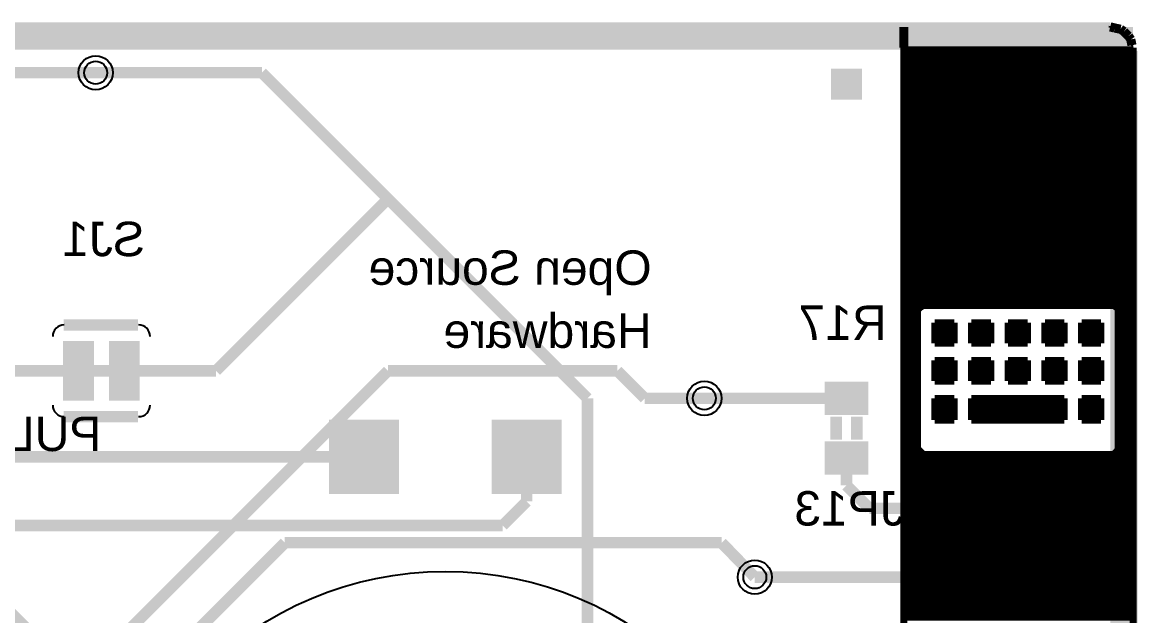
# Model space of a CAD drawing. Extents: x -38954 to -35245, y 27171 to 29112.
# Drawn here: x -36219 to -35246, y 28561 to 29079 of the extents above; entities that cross this region are included whole.
import ezdxf

# ---------------------------------------------------------------- set-up
doc = ezdxf.new("R2010")
doc.units = 9
for name, color, linetype, true_color in [('BoardOutline', 7, 'Continuous', 0xff00ff), ('BottomLayer', 7, 'Continuous', 0x0000ff), ('BottomPasterLayer', 7, 'Continuous', 0x800000), ('BottomSilkLayer', 7, 'Continuous', 0x808000), ('BottomSolderLayer', 7, 'Continuous', 0xaa00ff), ('Document', 7, 'Continuous', 0xffffff), ('Hole', 7, 'Continuous', 0x000000), ('Multi-Layer', 7, 'Continuous', 0xc0c0c0), ('TopLayer', 7, 'Continuous', 0xff0000), ('TopSilkLayer', 7, 'Continuous', 0xffff00)]:
    doc.layers.add(name, color=color, linetype=linetype, true_color=true_color)
doc.styles.get("Standard").update_dxf_attribs({"font": 'arial.ttf'})

msp = doc.modelspace()

# ---------------------------------------------------------------- hatches: boundary and pattern name
at = {"layer": 'BottomLayer'}
for points in [[(-35487.51, 29037.5), (-35512.51, 29037.5), (-35512.51, 29012.5), (-35487.51, 29012.5)], [(-36182.5, 28749.99), (-36157.5, 28749.99), (-36157.5, 28799.99), (-36182.5, 28799.99)], [(-36142.5, 28749.99), (-36117.5, 28749.99), (-36117.5, 28799.99), (-36142.5, 28799.99)], [(-35482.3, 28737.2), (-35482.3, 28764.8), (-35517.7, 28764.8), (-35517.7, 28737.2)], [(-35891.46, 28731.5), (-35950.56, 28731.5), (-35950.56, 28668.5), (-35891.46, 28668.5)], [(-35749.46, 28731.5), (-35808.56, 28731.5), (-35808.56, 28668.5), (-35749.46, 28668.5)], [(-35482.3, 28685.2), (-35482.3, 28712.8), (-35517.7, 28712.8), (-35517.7, 28685.2)], [(-35365.75, 28639.24), (-35334.25, 28639.24), (-35334.25, 28670.74), (-35365.75, 28670.74)], [(-35365.75, 28579.24), (-35334.25, 28579.24), (-35334.25, 28610.74), (-35365.75, 28610.74)]]:
    msp.add_hatch(color=256, dxfattribs=at).paths.add_polyline_path(points)
at = {"layer": 'BottomPasterLayer'}
for points in [[(-35487.51, 29037.5), (-35512.51, 29037.5), (-35512.51, 29012.5), (-35487.51, 29012.5)], [(-36182.5, 28749.99), (-36157.5, 28749.99), (-36157.5, 28799.99), (-36182.5, 28799.99)], [(-36142.5, 28749.99), (-36117.5, 28749.99), (-36117.5, 28799.99), (-36142.5, 28799.99)], [(-35482.3, 28737.2), (-35482.3, 28764.8), (-35517.7, 28764.8), (-35517.7, 28737.2)], [(-35891.46, 28731.5), (-35950.56, 28731.5), (-35950.56, 28668.5), (-35891.46, 28668.5)], [(-35749.46, 28731.5), (-35808.56, 28731.5), (-35808.56, 28668.5), (-35749.46, 28668.5)], [(-35482.3, 28685.2), (-35482.3, 28712.8), (-35517.7, 28712.8), (-35517.7, 28685.2)], [(-35365.75, 28639.24), (-35334.25, 28639.24), (-35334.25, 28670.74), (-35365.75, 28670.74)], [(-35365.75, 28579.24), (-35334.25, 28579.24), (-35334.25, 28610.74), (-35365.75, 28610.74)]]:
    msp.add_hatch(color=256, dxfattribs=at).paths.add_polyline_path(points)
at = {"layer": 'BottomSolderLayer'}
for points in [[(-35486.51, 29038.5), (-35513.51, 29038.5), (-35513.51, 29011.5), (-35486.51, 29011.5)], [(-36183.5, 28748.99), (-36156.5, 28748.99), (-36156.5, 28800.99), (-36183.5, 28800.99)], [(-36143.5, 28748.99), (-36116.5, 28748.99), (-36116.5, 28800.99), (-36143.5, 28800.99)], [(-35481.02, 28736.42), (-35481.02, 28765.58), (-35518.98, 28765.58), (-35518.98, 28736.42)], [(-35890.46, 28732.5), (-35951.56, 28732.5), (-35951.56, 28667.5), (-35890.46, 28667.5)], [(-35748.46, 28732.5), (-35809.56, 28732.5), (-35809.56, 28667.5), (-35748.46, 28667.5)], [(-35481.02, 28684.42), (-35481.02, 28713.58), (-35518.98, 28713.58), (-35518.98, 28684.42)], [(-35366.75, 28638.24), (-35333.25, 28638.24), (-35333.25, 28671.74), (-35366.75, 28671.74)], [(-35366.75, 28578.24), (-35333.25, 28578.24), (-35333.25, 28611.74), (-35366.75, 28611.74)]]:
    msp.add_hatch(color=256, dxfattribs=at).paths.add_polyline_path(points)
at = {"layer": 'TopSilkLayer'}
for points in [[(-38950, 29075), (-35250, 29075), (-35250, 29055), (-38950, 29055), (-38950, 29075)], [(-35270, 29075), (-35250, 29075), (-35250, 27525), (-35270, 27525), (-35270, 29075)]]:
    msp.add_hatch(color=256, dxfattribs=at).paths.add_polyline_path(points)

# ---------------------------------------------------------------- linework, layer by layer
at = {"layer": 'BoardOutline', "const_width": 8}
for points in [[(-38929, 29075), (-35271, 29075)], [(-35250, 29054), (-35250, 27196)]]:
    msp.add_lwpolyline(points, dxfattribs=at)
at = {"layer": 'BoardOutline'}
msp.add_arc((-35271.22, 29053.78), 21.21, 360, 90, dxfattribs=at)
at = {"layer": 'BottomLayer', "const_width": 10}
for points in [[(-36010, 29035), (-36155, 29035)], [(-35900, 28925), (-36010, 29035)], [(-36050, 28775), (-35900, 28925)], [(-35726, 28751), (-35900, 28925)], [(-36415, 28775), (-36170, 28775)], [(-36165, 28774.99), (-36135, 28774.99)], [(-36130, 28775), (-36050, 28775)], [(-35726, 28425), (-35726, 28751)], [(-35500, 28751), (-35624, 28751)], [(-36465, 28700), (-35921, 28700)], [(-35779, 28700), (-35779, 28661)], [(-35500, 28675), (-35500, 28699)], [(-35480, 28655), (-35500, 28675)], [(-35779, 28661), (-35800, 28640)], [(-35350, 28655), (-35480, 28655)], [(-35800, 28640), (-36435, 28640)], [(-35350, 28595), (-35580, 28595)]]:
    msp.add_lwpolyline(points, dxfattribs=at)
at = {"layer": 'BottomSilkLayer'}
for points, const_width in [([(-35270, 29075), (-35450, 29075)], 8), ([(-35450, 29075), (-35450, 29071)], 8), ([(-35450, 29071), (-35450, 29063)], 8), ([(-35258, 29071), (-35450, 29071)], 8), ([(-35266, 29074), (-35270, 29075)], 8), ([(-35261, 29073), (-35266, 29074)], 8), ([(-35258, 29071), (-35261, 29073)], 8), ([(-35254, 29067), (-35258, 29071)], 8), ([(-35450, 29063), (-35450, 29057)], 8), ([(-35252, 29063), (-35450, 29063)], 8), ([(-35252, 29064), (-35254, 29067)], 8), ([(-35251, 29059), (-35252, 29064)], 8), ([(-35250, 29057), (-35450, 29057)], 8), ([(-35450, 29057), (-35450, 29055)], 6), ([(-35450, 29055), (-35450, 29050)], 6), ([(-35250, 29055), (-35450, 29055)], 6), ([(-35250, 29055), (-35250, 29057)], 6), ([(-35250, 29050), (-35250, 29055)], 6), ([(-35450, 29050), (-35450, 29045)], 6), ([(-35250, 29050), (-35450, 29050)], 6), ([(-35450, 29045), (-35450, 29040)], 6), ([(-35250, 29045), (-35450, 29045)], 6), ([(-35250, 29045), (-35250, 29050)], 6), ([(-35250, 29040), (-35250, 29045)], 6), ([(-35450, 29040), (-35450, 29035)], 6), ([(-35250, 29040), (-35450, 29040)], 6), ([(-35450, 29035), (-35450, 29030)], 6), ([(-35250, 29035), (-35450, 29035)], 6), ([(-35250, 29035), (-35250, 29040)], 6), ([(-35250, 29030), (-35250, 29035)], 6), ([(-35450, 29030), (-35450, 29025)], 6), ([(-35250, 29030), (-35450, 29030)], 6), ([(-35450, 29025), (-35450, 29020)], 6), ([(-35250, 29025), (-35450, 29025)], 6), ([(-35250, 29025), (-35250, 29030)], 6), ([(-35250, 29020), (-35250, 29025)], 6), ([(-35450, 29020), (-35450, 29015)], 6), ([(-35250, 29020), (-35450, 29020)], 6), ([(-35450, 29015), (-35450, 29010)], 6), ([(-35250, 29015), (-35450, 29015)], 6), ([(-35250, 29015), (-35250, 29020)], 6), ([(-35250, 29010), (-35250, 29015)], 6), ([(-35450, 29010), (-35450, 29005)], 6), ([(-35250, 29010), (-35450, 29010)], 6), ([(-35450, 29005), (-35450, 29000)], 6), ([(-35250, 29005), (-35450, 29005)], 6), ([(-35250, 29005), (-35250, 29010)], 6), ([(-35250, 29000), (-35250, 29005)], 6), ([(-35450, 29000), (-35450, 28995)], 6), ([(-35250, 29000), (-35450, 29000)], 6), ([(-35450, 28995), (-35450, 28990)], 6), ([(-35250, 28995), (-35450, 28995)], 6), ([(-35250, 28995), (-35250, 29000)], 6), ([(-35250, 28990), (-35250, 28995)], 6), ([(-35450, 28990), (-35450, 28985)], 6), ([(-35250, 28990), (-35450, 28990)], 6), ([(-35450, 28985), (-35450, 28980)], 6), ([(-35250, 28985), (-35450, 28985)], 6), ([(-35250, 28985), (-35250, 28990)], 6), ([(-35250, 28980), (-35250, 28985)], 6), ([(-35450, 28980), (-35450, 28975)], 6), ([(-35250, 28980), (-35450, 28980)], 6), ([(-35450, 28975), (-35450, 28970)], 6), ([(-35250, 28975), (-35450, 28975)], 6), ([(-35250, 28975), (-35250, 28980)], 6), ([(-35250, 28970), (-35250, 28975)], 6), ([(-35450, 28970), (-35450, 28965)], 6), ([(-35250, 28970), (-35450, 28970)], 6), ([(-35450, 28965), (-35450, 28960)], 6), ([(-35250, 28965), (-35450, 28965)], 6), ([(-35250, 28965), (-35250, 28970)], 6), ([(-35250, 28960), (-35250, 28965)], 6), ([(-35450, 28960), (-35450, 28955)], 6), ([(-35250, 28960), (-35450, 28960)], 6), ([(-35450, 28955), (-35450, 28950)], 6), ([(-35250, 28955), (-35450, 28955)], 6), ([(-35250, 28955), (-35250, 28960)], 6), ([(-35250, 28950), (-35250, 28955)], 6), ([(-35450, 28950), (-35450, 28945)], 6), ([(-35250, 28950), (-35450, 28950)], 6), ([(-35450, 28945), (-35450, 28940)], 6), ([(-35250, 28945), (-35450, 28945)], 6), ([(-35250, 28945), (-35250, 28950)], 6), ([(-35250, 28940), (-35250, 28945)], 6), ([(-35450, 28940), (-35450, 28935)], 6), ([(-35250, 28940), (-35450, 28940)], 6), ([(-35450, 28935), (-35450, 28930)], 6), ([(-35250, 28935), (-35450, 28935)], 6), ([(-35250, 28935), (-35250, 28940)], 6), ([(-35250, 28930), (-35250, 28935)], 6), ([(-35450, 28930), (-35450, 28925)], 6), ([(-35250, 28930), (-35450, 28930)], 6), ([(-35450, 28925), (-35450, 28920)], 6), ([(-35250, 28925), (-35450, 28925)], 6), ([(-35250, 28925), (-35250, 28930)], 6), ([(-35250, 28920), (-35250, 28925)], 6), ([(-35450, 28920), (-35450, 28915)], 6), ([(-35250, 28920), (-35450, 28920)], 6), ([(-35450, 28915), (-35450, 28910)], 6), ([(-35250, 28915), (-35450, 28915)], 6), ([(-35250, 28915), (-35250, 28920)], 6), ([(-35250, 28910), (-35250, 28915)], 6), ([(-35450, 28910), (-35450, 28905)], 6), ([(-35250, 28910), (-35450, 28910)], 6), ([(-35450, 28905), (-35450, 28900)], 6), ([(-35250, 28905), (-35450, 28905)], 6), ([(-35250, 28905), (-35250, 28910)], 6), ([(-35250, 28900), (-35250, 28905)], 6), ([(-35450, 28900), (-35450, 28895)], 6), ([(-35250, 28900), (-35450, 28900)], 6), ([(-35250, 28895), (-35250, 28900)], 6), ([(-35450, 28895), (-35450, 28890)], 6), ([(-35250, 28895), (-35450, 28895)], 6), ([(-35450, 28890), (-35450, 28885)], 6), ([(-35250, 28890), (-35450, 28890)], 6), ([(-35250, 28890), (-35250, 28895)], 6), ([(-35250, 28885), (-35250, 28890)], 6), ([(-35450, 28885), (-35450, 28880)], 6), ([(-35250, 28885), (-35450, 28885)], 6), ([(-35450, 28880), (-35450, 28875)], 6), ([(-35250, 28880), (-35450, 28880)], 6), ([(-35250, 28880), (-35250, 28885)], 6), ([(-35250, 28875), (-35250, 28880)], 6), ([(-35450, 28875), (-35450, 28870)], 6), ([(-35250, 28875), (-35450, 28875)], 6), ([(-35450, 28870), (-35450, 28865)], 6), ([(-35250, 28870), (-35450, 28870)], 6), ([(-35250, 28870), (-35250, 28875)], 6), ([(-35250, 28865), (-35250, 28870)], 6), ([(-35450, 28865), (-35450, 28860)], 6), ([(-35250, 28865), (-35450, 28865)], 6), ([(-35450, 28860), (-35450, 28855)], 6), ([(-35250, 28860), (-35450, 28860)], 6), ([(-35250, 28860), (-35250, 28865)], 6), ([(-35250, 28855), (-35250, 28860)], 6), ([(-35450, 28855), (-35450, 28850)], 6), ([(-35250, 28855), (-35450, 28855)], 6), ([(-35450, 28850), (-35450, 28845)], 6), ([(-35250, 28850), (-35450, 28850)], 6), ([(-35250, 28850), (-35250, 28855)], 6), ([(-35250, 28845), (-35250, 28850)], 6), ([(-35450, 28845), (-35450, 28840)], 6), ([(-35250, 28845), (-35450, 28845)], 6), ([(-35450, 28840), (-35450, 28835)], 6), ([(-35250, 28840), (-35450, 28840)], 6), ([(-35250, 28840), (-35250, 28845)], 6), ([(-35250, 28835), (-35250, 28840)], 6), ([(-35450, 28835), (-35450, 28830)], 6), ([(-35250, 28835), (-35450, 28835)], 6), ([(-35450, 28830), (-35450, 28825)], 6), ([(-35436, 28830), (-35450, 28830)], 6), ([(-35438, 28828), (-35436, 28830)], 6), ([(-35438, 28825), (-35438, 28828)], 6), ([(-35436, 28830), (-35433, 28832)], 6), ([(-35433, 28832), (-35267, 28832)], 6), ([(-35267, 28832), (-35264, 28830)], 6), ([(-35264, 28830), (-35263, 28828)], 6), ([(-35250, 28830), (-35264, 28830)], 6), ([(-35263, 28828), (-35263, 28825)], 6), ([(-35250, 28830), (-35250, 28835)], 6), ([(-35250, 28825), (-35250, 28830)], 6), ([(-35450, 28825), (-35450, 28820)], 6), ([(-35438, 28825), (-35450, 28825)], 6), ([(-35450, 28820), (-35450, 28815)], 6), ([(-35438, 28820), (-35450, 28820)], 6), ([(-35438, 28820), (-35438, 28825)], 6), ([(-35438, 28815), (-35438, 28820)], 6), ([(-35263, 28825), (-35263, 28820)], 6), ([(-35250, 28825), (-35263, 28825)], 6), ([(-35263, 28820), (-35263, 28815)], 6), ([(-35250, 28820), (-35263, 28820)], 6), ([(-35250, 28820), (-35250, 28825)], 6), ([(-35250, 28815), (-35250, 28820)], 6), ([(-36118, 28814.99), (-36183, 28814.99)], 10), ([(-35450, 28815), (-35450, 28810)], 6), ([(-35438, 28815), (-35450, 28815)], 6), ([(-35450, 28810), (-35450, 28805)], 6), ([(-35438, 28810), (-35450, 28810)], 6), ([(-35438, 28810), (-35438, 28815)], 6), ([(-35438, 28805), (-35438, 28810)], 6), ([(-35423, 28817), (-35423, 28815)], 6), ([(-35406, 28817), (-35423, 28817)], 6), ([(-35423, 28815), (-35423, 28810)], 6), ([(-35406, 28815), (-35423, 28815)], 6), ([(-35423, 28810), (-35423, 28805)], 6), ([(-35406, 28810), (-35423, 28810)], 6), ([(-35406, 28815), (-35406, 28817)], 6), ([(-35406, 28810), (-35406, 28815)], 6), ([(-35406, 28805), (-35406, 28810)], 6), ([(-35374, 28817), (-35391, 28817)], 6), ([(-35391, 28817), (-35391, 28815)], 6), ([(-35391, 28815), (-35391, 28810)], 6), ([(-35374, 28815), (-35391, 28815)], 6), ([(-35391, 28810), (-35391, 28805)], 6), ([(-35374, 28810), (-35391, 28810)], 6), ([(-35374, 28815), (-35374, 28817)], 6), ([(-35374, 28810), (-35374, 28815)], 6), ([(-35374, 28805), (-35374, 28810)], 6), ([(-35342, 28817), (-35359, 28817)], 6), ([(-35359, 28817), (-35359, 28815)], 6), ([(-35359, 28815), (-35359, 28810)], 6), ([(-35342, 28815), (-35359, 28815)], 6), ([(-35359, 28810), (-35359, 28805)], 6), ([(-35342, 28810), (-35359, 28810)], 6), ([(-35342, 28815), (-35342, 28817)], 6), ([(-35342, 28810), (-35342, 28815)], 6), ([(-35342, 28805), (-35342, 28810)], 6), ([(-35310, 28817), (-35327, 28817)], 6), ([(-35327, 28817), (-35327, 28815)], 6), ([(-35327, 28815), (-35327, 28810)], 6), ([(-35310, 28815), (-35327, 28815)], 6), ([(-35327, 28810), (-35327, 28805)], 6), ([(-35310, 28810), (-35327, 28810)], 6), ([(-35310, 28815), (-35310, 28817)], 6), ([(-35310, 28810), (-35310, 28815)], 6), ([(-35310, 28805), (-35310, 28810)], 6), ([(-35278, 28817), (-35295, 28817)], 6), ([(-35295, 28817), (-35295, 28815)], 6), ([(-35295, 28815), (-35295, 28810)], 6), ([(-35278, 28815), (-35295, 28815)], 6), ([(-35295, 28810), (-35295, 28805)], 6), ([(-35278, 28810), (-35295, 28810)], 6), ([(-35278, 28815), (-35278, 28817)], 6), ([(-35278, 28810), (-35278, 28815)], 6), ([(-35278, 28805), (-35278, 28810)], 6), ([(-35263, 28815), (-35263, 28810)], 6), ([(-35250, 28815), (-35263, 28815)], 6), ([(-35263, 28810), (-35263, 28805)], 6), ([(-35250, 28810), (-35263, 28810)], 6), ([(-35250, 28810), (-35250, 28815)], 6), ([(-35250, 28805), (-35250, 28810)], 6), ([(-35450, 28805), (-35450, 28800)], 6), ([(-35438, 28805), (-35450, 28805)], 6), ([(-35450, 28800), (-35450, 28795)], 6), ([(-35438, 28800), (-35450, 28800)], 6), ([(-35438, 28800), (-35438, 28805)], 6), ([(-35438, 28795), (-35438, 28800)], 6), ([(-35423, 28805), (-35423, 28800)], 6), ([(-35406, 28805), (-35423, 28805)], 6), ([(-35423, 28800), (-35423, 28799)], 6), ([(-35406, 28800), (-35423, 28800)], 6), ([(-35423, 28799), (-35406, 28799)], 6), ([(-35406, 28800), (-35406, 28805)], 6), ([(-35406, 28799), (-35406, 28800)], 6), ([(-35391, 28805), (-35391, 28800)], 6), ([(-35374, 28805), (-35391, 28805)], 6), ([(-35391, 28800), (-35391, 28799)], 6), ([(-35374, 28800), (-35391, 28800)], 6), ([(-35391, 28799), (-35374, 28799)], 6), ([(-35374, 28800), (-35374, 28805)], 6), ([(-35374, 28799), (-35374, 28800)], 6), ([(-35359, 28805), (-35359, 28800)], 6), ([(-35342, 28805), (-35359, 28805)], 6), ([(-35359, 28800), (-35359, 28799)], 6), ([(-35342, 28800), (-35359, 28800)], 6), ([(-35359, 28799), (-35342, 28799)], 6), ([(-35342, 28800), (-35342, 28805)], 6), ([(-35342, 28799), (-35342, 28800)], 6), ([(-35327, 28805), (-35327, 28800)], 6), ([(-35310, 28805), (-35327, 28805)], 6), ([(-35327, 28800), (-35327, 28799)], 6), ([(-35310, 28800), (-35327, 28800)], 6), ([(-35327, 28799), (-35310, 28799)], 6), ([(-35310, 28800), (-35310, 28805)], 6), ([(-35310, 28799), (-35310, 28800)], 6), ([(-35295, 28805), (-35295, 28800)], 6), ([(-35278, 28805), (-35295, 28805)], 6), ([(-35295, 28800), (-35295, 28799)], 6), ([(-35278, 28800), (-35295, 28800)], 6), ([(-35295, 28799), (-35278, 28799)], 6), ([(-35278, 28800), (-35278, 28805)], 6), ([(-35278, 28799), (-35278, 28800)], 6), ([(-35263, 28805), (-35263, 28800)], 6), ([(-35250, 28805), (-35263, 28805)], 6), ([(-35263, 28800), (-35263, 28795)], 6), ([(-35250, 28800), (-35263, 28800)], 6), ([(-35250, 28800), (-35250, 28805)], 6), ([(-35250, 28795), (-35250, 28800)], 6), ([(-35450, 28795), (-35450, 28790)], 6), ([(-35438, 28795), (-35450, 28795)], 6), ([(-35450, 28790), (-35450, 28785)], 6), ([(-35438, 28790), (-35450, 28790)], 6), ([(-35438, 28790), (-35438, 28795)], 6), ([(-35438, 28785), (-35438, 28790)], 6), ([(-35263, 28795), (-35263, 28790)], 6), ([(-35250, 28795), (-35263, 28795)], 6), ([(-35263, 28790), (-35263, 28785)], 6), ([(-35250, 28790), (-35263, 28790)], 6), ([(-35250, 28790), (-35250, 28795)], 6), ([(-35250, 28785), (-35250, 28790)], 6), ([(-35450, 28785), (-35450, 28780)], 6), ([(-35438, 28785), (-35450, 28785)], 6), ([(-35450, 28780), (-35450, 28775)], 6), ([(-35438, 28780), (-35450, 28780)], 6), ([(-35438, 28780), (-35438, 28785)], 6), ([(-35438, 28775), (-35438, 28780)], 6), ([(-35423, 28784), (-35423, 28780)], 6), ([(-35406, 28784), (-35423, 28784)], 6), ([(-35423, 28780), (-35423, 28775)], 6), ([(-35406, 28780), (-35423, 28780)], 6), ([(-35406, 28780), (-35406, 28784)], 6), ([(-35406, 28775), (-35406, 28780)], 6), ([(-35374, 28784), (-35391, 28784)], 6), ([(-35391, 28784), (-35391, 28780)], 6), ([(-35391, 28780), (-35391, 28775)], 6), ([(-35374, 28780), (-35391, 28780)], 6), ([(-35374, 28780), (-35374, 28784)], 6), ([(-35374, 28775), (-35374, 28780)], 6), ([(-35342, 28784), (-35359, 28784)], 6), ([(-35359, 28784), (-35359, 28780)], 6), ([(-35359, 28780), (-35359, 28775)], 6), ([(-35342, 28780), (-35359, 28780)], 6), ([(-35342, 28780), (-35342, 28784)], 6), ([(-35342, 28775), (-35342, 28780)], 6), ([(-35310, 28784), (-35327, 28784)], 6), ([(-35327, 28784), (-35327, 28780)], 6), ([(-35327, 28780), (-35327, 28775)], 6), ([(-35310, 28780), (-35327, 28780)], 6), ([(-35310, 28780), (-35310, 28784)], 6), ([(-35310, 28775), (-35310, 28780)], 6), ([(-35278, 28784), (-35295, 28784)], 6), ([(-35295, 28784), (-35295, 28780)], 6), ([(-35295, 28780), (-35295, 28775)], 6), ([(-35278, 28780), (-35295, 28780)], 6), ([(-35278, 28780), (-35278, 28784)], 6), ([(-35278, 28775), (-35278, 28780)], 6), ([(-35263, 28785), (-35263, 28780)], 6), ([(-35250, 28785), (-35263, 28785)], 6), ([(-35263, 28780), (-35263, 28775)], 6), ([(-35250, 28780), (-35263, 28780)], 6), ([(-35250, 28780), (-35250, 28785)], 6), ([(-35250, 28775), (-35250, 28780)], 6), ([(-35450, 28775), (-35450, 28770)], 6), ([(-35438, 28775), (-35450, 28775)], 6), ([(-35450, 28770), (-35450, 28765)], 6), ([(-35438, 28770), (-35450, 28770)], 6), ([(-35438, 28770), (-35438, 28775)], 6), ([(-35438, 28765), (-35438, 28770)], 6), ([(-35423, 28775), (-35423, 28770)], 6), ([(-35406, 28775), (-35423, 28775)], 6), ([(-35423, 28770), (-35423, 28766)], 6), ([(-35406, 28770), (-35423, 28770)], 6), ([(-35406, 28770), (-35406, 28775)], 6), ([(-35406, 28766), (-35406, 28770)], 6), ([(-35391, 28775), (-35391, 28770)], 6), ([(-35374, 28775), (-35391, 28775)], 6), ([(-35391, 28770), (-35391, 28766)], 6), ([(-35374, 28770), (-35391, 28770)], 6), ([(-35374, 28770), (-35374, 28775)], 6), ([(-35374, 28766), (-35374, 28770)], 6), ([(-35359, 28775), (-35359, 28770)], 6), ([(-35342, 28775), (-35359, 28775)], 6), ([(-35359, 28770), (-35359, 28766)], 6), ([(-35342, 28770), (-35359, 28770)], 6), ([(-35342, 28770), (-35342, 28775)], 6), ([(-35342, 28766), (-35342, 28770)], 6), ([(-35327, 28775), (-35327, 28770)], 6), ([(-35310, 28775), (-35327, 28775)], 6), ([(-35327, 28770), (-35327, 28766)], 6), ([(-35310, 28770), (-35327, 28770)], 6), ([(-35310, 28770), (-35310, 28775)], 6), ([(-35310, 28766), (-35310, 28770)], 6), ([(-35295, 28775), (-35295, 28770)], 6), ([(-35278, 28775), (-35295, 28775)], 6), ([(-35295, 28770), (-35295, 28766)], 6), ([(-35278, 28770), (-35295, 28770)], 6), ([(-35278, 28770), (-35278, 28775)], 6), ([(-35278, 28766), (-35278, 28770)], 6), ([(-35263, 28775), (-35263, 28770)], 6), ([(-35250, 28775), (-35263, 28775)], 6), ([(-35263, 28770), (-35263, 28765)], 6), ([(-35250, 28770), (-35263, 28770)], 6), ([(-35250, 28770), (-35250, 28775)], 6), ([(-35250, 28765), (-35250, 28770)], 6), ([(-35450, 28765), (-35450, 28760)], 6), ([(-35438, 28765), (-35450, 28765)], 6), ([(-35450, 28760), (-35450, 28755)], 6), ([(-35438, 28760), (-35450, 28760)], 6), ([(-35438, 28760), (-35438, 28765)], 6), ([(-35438, 28755), (-35438, 28760)], 6), ([(-35423, 28766), (-35406, 28766)], 6), ([(-35391, 28766), (-35374, 28766)], 6), ([(-35359, 28766), (-35342, 28766)], 6), ([(-35327, 28766), (-35310, 28766)], 6), ([(-35295, 28766), (-35278, 28766)], 6), ([(-35263, 28765), (-35263, 28760)], 6), ([(-35250, 28765), (-35263, 28765)], 6), ([(-35263, 28760), (-35263, 28755)], 6), ([(-35250, 28760), (-35263, 28760)], 6), ([(-35250, 28760), (-35250, 28765)], 6), ([(-35250, 28755), (-35250, 28760)], 6), ([(-35450, 28755), (-35450, 28750)], 6), ([(-35438, 28755), (-35450, 28755)], 6), ([(-35450, 28750), (-35450, 28745)], 6), ([(-35438, 28750), (-35450, 28750)], 6), ([(-35438, 28750), (-35438, 28755)], 6), ([(-35438, 28745), (-35438, 28750)], 6), ([(-35423, 28751), (-35423, 28750)], 6), ([(-35406, 28751), (-35423, 28751)], 6), ([(-35423, 28750), (-35423, 28745)], 6), ([(-35406, 28750), (-35423, 28750)], 6), ([(-35406, 28750), (-35406, 28751)], 6), ([(-35406, 28745), (-35406, 28750)], 6), ([(-35310, 28751), (-35391, 28751)], 6), ([(-35391, 28751), (-35391, 28750)], 6), ([(-35391, 28750), (-35391, 28745)], 6), ([(-35310, 28750), (-35391, 28750)], 6), ([(-35310, 28750), (-35310, 28751)], 6), ([(-35310, 28745), (-35310, 28750)], 6), ([(-35278, 28751), (-35295, 28751)], 6), ([(-35295, 28751), (-35295, 28750)], 6), ([(-35295, 28750), (-35295, 28745)], 6), ([(-35278, 28750), (-35295, 28750)], 6), ([(-35278, 28750), (-35278, 28751)], 6), ([(-35278, 28745), (-35278, 28750)], 6), ([(-35263, 28755), (-35263, 28750)], 6), ([(-35250, 28755), (-35263, 28755)], 6), ([(-35263, 28750), (-35263, 28745)], 6), ([(-35250, 28750), (-35263, 28750)], 6), ([(-35250, 28750), (-35250, 28755)], 6), ([(-35250, 28745), (-35250, 28750)], 6), ([(-35450, 28745), (-35450, 28740)], 6), ([(-35438, 28745), (-35450, 28745)], 6), ([(-35450, 28740), (-35450, 28735)], 6), ([(-35438, 28740), (-35450, 28740)], 6), ([(-35438, 28740), (-35438, 28745)], 6), ([(-35438, 28735), (-35438, 28740)], 6), ([(-35423, 28745), (-35423, 28740)], 6), ([(-35406, 28745), (-35423, 28745)], 6), ([(-35423, 28740), (-35423, 28735)], 6), ([(-35406, 28740), (-35423, 28740)], 6), ([(-35406, 28740), (-35406, 28745)], 6), ([(-35406, 28735), (-35406, 28740)], 6), ([(-35391, 28745), (-35391, 28740)], 6), ([(-35310, 28745), (-35391, 28745)], 6), ([(-35391, 28740), (-35391, 28735)], 6), ([(-35310, 28740), (-35391, 28740)], 6), ([(-35310, 28740), (-35310, 28745)], 6), ([(-35310, 28735), (-35310, 28740)], 6), ([(-35295, 28745), (-35295, 28740)], 6), ([(-35278, 28745), (-35295, 28745)], 6), ([(-35295, 28740), (-35295, 28735)], 6), ([(-35278, 28740), (-35295, 28740)], 6), ([(-35278, 28740), (-35278, 28745)], 6), ([(-35278, 28735), (-35278, 28740)], 6), ([(-35263, 28745), (-35263, 28740)], 6), ([(-35250, 28745), (-35263, 28745)], 6), ([(-35263, 28740), (-35263, 28735)], 6), ([(-35250, 28740), (-35263, 28740)], 6), ([(-35250, 28740), (-35250, 28745)], 6), ([(-35250, 28735), (-35250, 28740)], 6), ([(-36183, 28734.99), (-36118, 28734.99)], 10), ([(-35450, 28735), (-35450, 28730)], 6), ([(-35438, 28735), (-35450, 28735)], 6), ([(-35450, 28730), (-35450, 28725)], 6), ([(-35438, 28730), (-35450, 28730)], 6), ([(-35438, 28730), (-35438, 28735)], 6), ([(-35438, 28725), (-35438, 28730)], 6), ([(-35423, 28735), (-35423, 28732)], 6), ([(-35406, 28735), (-35423, 28735)], 6), ([(-35423, 28732), (-35406, 28732)], 6), ([(-35406, 28732), (-35406, 28735)], 6), ([(-35391, 28735), (-35391, 28732)], 6), ([(-35310, 28735), (-35391, 28735)], 6), ([(-35391, 28732), (-35310, 28732)], 6), ([(-35310, 28732), (-35310, 28735)], 6), ([(-35295, 28735), (-35295, 28732)], 6), ([(-35278, 28735), (-35295, 28735)], 6), ([(-35295, 28732), (-35278, 28732)], 6), ([(-35278, 28732), (-35278, 28735)], 6), ([(-35263, 28735), (-35263, 28730)], 6), ([(-35250, 28735), (-35263, 28735)], 6), ([(-35263, 28730), (-35263, 28725)], 6), ([(-35250, 28730), (-35263, 28730)], 6), ([(-35250, 28730), (-35250, 28735)], 6), ([(-35250, 28725), (-35250, 28730)], 6), ([(-35450, 28725), (-35450, 28720)], 6), ([(-35438, 28725), (-35450, 28725)], 6), ([(-35450, 28720), (-35450, 28715)], 6), ([(-35438, 28720), (-35450, 28720)], 6), ([(-35438, 28720), (-35438, 28725)], 6), ([(-35438, 28715), (-35438, 28720)], 6), ([(-35263, 28725), (-35263, 28720)], 6), ([(-35250, 28725), (-35263, 28725)], 6), ([(-35263, 28720), (-35263, 28715)], 6), ([(-35250, 28720), (-35263, 28720)], 6), ([(-35250, 28720), (-35250, 28725)], 6), ([(-35250, 28715), (-35250, 28720)], 6), ([(-35450, 28715), (-35450, 28710)], 6), ([(-35438, 28715), (-35450, 28715)], 6), ([(-35438, 28710), (-35438, 28715)], 6), ([(-35263, 28715), (-35263, 28710)], 6), ([(-35250, 28715), (-35263, 28715)], 6), ([(-35250, 28710), (-35250, 28715)], 6), ([(-35450, 28710), (-35450, 28705)], 6), ([(-35438, 28710), (-35450, 28710)], 6), ([(-35450, 28705), (-35450, 28700)], 6), ([(-35436, 28705), (-35450, 28705)], 6), ([(-35438, 28707), (-35438, 28710)], 6), ([(-35436, 28705), (-35438, 28707)], 6), ([(-35433, 28702), (-35436, 28705)], 6), ([(-35267, 28702), (-35433, 28702)], 6), ([(-35264, 28705), (-35267, 28702)], 6), ([(-35263, 28707), (-35264, 28705)], 6), ([(-35250, 28705), (-35264, 28705)], 6), ([(-35263, 28710), (-35263, 28707)], 6), ([(-35250, 28710), (-35263, 28710)], 6), ([(-35250, 28705), (-35250, 28710)], 6), ([(-35250, 28700), (-35250, 28705)], 6), ([(-35450, 28700), (-35450, 28695)], 6), ([(-35250, 28700), (-35450, 28700)], 6), ([(-35450, 28695), (-35450, 28690)], 6), ([(-35250, 28695), (-35450, 28695)], 6), ([(-35250, 28695), (-35250, 28700)], 6), ([(-35250, 28690), (-35250, 28695)], 6), ([(-35450, 28690), (-35450, 28685)], 6), ([(-35250, 28690), (-35450, 28690)], 6), ([(-35450, 28685), (-35450, 28680)], 6), ([(-35250, 28685), (-35450, 28685)], 6), ([(-35250, 28685), (-35250, 28690)], 6), ([(-35250, 28680), (-35250, 28685)], 6), ([(-35450, 28680), (-35450, 28675)], 6), ([(-35250, 28680), (-35450, 28680)], 6), ([(-35450, 28675), (-35450, 28670)], 6), ([(-35250, 28675), (-35450, 28675)], 6), ([(-35250, 28675), (-35250, 28680)], 6), ([(-35250, 28670), (-35250, 28675)], 6), ([(-35450, 28670), (-35450, 28665)], 6), ([(-35250, 28670), (-35450, 28670)], 6), ([(-35450, 28665), (-35450, 28660)], 6), ([(-35250, 28665), (-35450, 28665)], 6), ([(-35250, 28665), (-35250, 28670)], 6), ([(-35250, 28660), (-35250, 28665)], 6), ([(-35450, 28660), (-35450, 28655)], 6), ([(-35250, 28660), (-35450, 28660)], 6), ([(-35450, 28655), (-35450, 28650)], 6), ([(-35250, 28655), (-35450, 28655)], 6), ([(-35250, 28655), (-35250, 28660)], 6), ([(-35250, 28650), (-35250, 28655)], 6), ([(-35450, 28650), (-35450, 28645)], 6), ([(-35250, 28650), (-35450, 28650)], 6), ([(-35450, 28645), (-35450, 28640)], 6), ([(-35250, 28645), (-35450, 28645)], 6), ([(-35250, 28645), (-35250, 28650)], 6), ([(-35250, 28640), (-35250, 28645)], 6), ([(-35450, 28640), (-35450, 28635)], 6), ([(-35250, 28640), (-35450, 28640)], 6), ([(-35450, 28635), (-35450, 28630)], 6), ([(-35250, 28635), (-35450, 28635)], 6), ([(-35351, 28618.99), (-35359, 28630.99)], 10), ([(-35350, 28617.99), (-35341, 28630.99)], 10), ([(-35250, 28635), (-35250, 28640)], 6), ([(-35250, 28630), (-35250, 28635)], 6), ([(-35450, 28630), (-35450, 28625)], 6), ([(-35250, 28630), (-35450, 28630)], 6), ([(-35450, 28625), (-35450, 28620)], 6), ([(-35250, 28625), (-35450, 28625)], 6), ([(-35250, 28625), (-35250, 28630)], 6), ([(-35250, 28620), (-35250, 28625)], 6), ([(-35450, 28620), (-35450, 28615)], 6), ([(-35250, 28620), (-35450, 28620)], 6), ([(-35450, 28615), (-35450, 28610)], 6), ([(-35250, 28615), (-35450, 28615)], 6), ([(-35368, 28617.99), (-35350, 28617.99)], 10), ([(-35332, 28617.99), (-35350, 28617.99)], 10), ([(-35250, 28615), (-35250, 28620)], 6), ([(-35250, 28610), (-35250, 28615)], 6), ([(-35450, 28610), (-35450, 28605)], 6), ([(-35250, 28610), (-35450, 28610)], 6), ([(-35450, 28605), (-35450, 28600)], 6), ([(-35250, 28605), (-35450, 28605)], 6), ([(-35250, 28605), (-35250, 28610)], 6), ([(-35250, 28600), (-35250, 28605)], 6), ([(-35450, 28600), (-35450, 28595)], 6), ([(-35250, 28600), (-35450, 28600)], 6), ([(-35450, 28595), (-35450, 28590)], 6), ([(-35250, 28595), (-35450, 28595)], 6), ([(-35250, 28595), (-35250, 28600)], 6), ([(-35250, 28590), (-35250, 28595)], 6), ([(-35450, 28590), (-35450, 28585)], 6), ([(-35250, 28590), (-35450, 28590)], 6), ([(-35450, 28585), (-35450, 28580)], 6), ([(-35250, 28585), (-35450, 28585)], 6), ([(-35250, 28585), (-35250, 28590)], 6), ([(-35250, 28580), (-35250, 28585)], 6), ([(-35450, 28580), (-35450, 28575)], 6), ([(-35250, 28580), (-35450, 28580)], 6), ([(-35450, 28575), (-35450, 28570)], 6), ([(-35250, 28575), (-35450, 28575)], 6), ([(-35250, 28575), (-35250, 28580)], 6), ([(-35250, 28570), (-35250, 28575)], 6), ([(-35450, 28570), (-35450, 28565)], 6), ([(-35250, 28570), (-35450, 28570)], 6), ([(-35450, 28565), (-35450, 28560)], 6), ([(-35250, 28565), (-35450, 28565)], 6), ([(-35250, 28565), (-35250, 28570)], 6), ([(-35250, 28560), (-35250, 28565)], 6), ([(-35450, 28560), (-35450, 28555)], 6), ([(-35250, 28560), (-35450, 28560)], 6), ([(-35250, 28555), (-35250, 28560)], 6)]:
    msp.add_lwpolyline(points, dxfattribs=dict(at, const_width=const_width))
for centre, start, end in [((-36182.51, 28805), 90, 180.00011), ((-36117.51, 28805), 359.99989, 90), ((-36182.51, 28745), 179.99989, 270), ((-36117.51, 28745), 270, 0)]:
    msp.add_arc(centre, 10, start, end, dxfattribs=at)
at = {"layer": 'Document', "const_width": 10}
for points in [[(-35509, 28735), (-35509, 28715)], [(-35491, 28715), (-35491, 28735)]]:
    msp.add_lwpolyline(points, dxfattribs=at)
at = {"layer": 'Hole'}
for centre in [(-36155, 29035), (-35624, 28751), (-35580, 28595)]:
    msp.add_circle(centre, 10, dxfattribs=at)
at = {"layer": 'Multi-Layer'}
for centre in [(-36155, 29035), (-35624, 28751), (-35580, 28595)]:
    msp.add_circle(centre, 14.9, dxfattribs=at)
at = {"layer": 'TopLayer', "const_width": 10}
for points in [[(-36155, 29035), (-37720, 29035)], [(-35900, 28775), (-36150, 28525)], [(-35700, 28775), (-35900, 28775)], [(-35676, 28751), (-35700, 28775)], [(-36415, 28750), (-36190, 28525)], [(-35624, 28751), (-35676, 28751)], [(-36165, 28450), (-35990, 28625)], [(-35990, 28625), (-35609, 28625)], [(-35580, 28595), (-35609, 28625)]]:
    msp.add_lwpolyline(points, dxfattribs=at)
at = {"layer": 'TopSilkLayer'}
msp.add_circle((-35850, 28300), 300, dxfattribs=at)

# ---------------------------------------------------------------- texts
at = {"layer": 'BottomSilkLayer', "text_generation_flag": 2}
for s, height, p in [('SJ1', 30, (-36112, 28875)), ('Open Source', 29.9999, (-35670, 28850)), ('R17', 30, (-35465, 28802)), ('Hardware', 30, (-35670, 28795)), ('PULL-UPS', 30, (-36150, 28705)), ('JP13', 30, (-35450, 28640)), ('LED9', 30, (-35322, 28640))]:
    msp.add_text(s, height=height, dxfattribs=at).set_placement(p)

doc.saveas('drawing.dxf')
